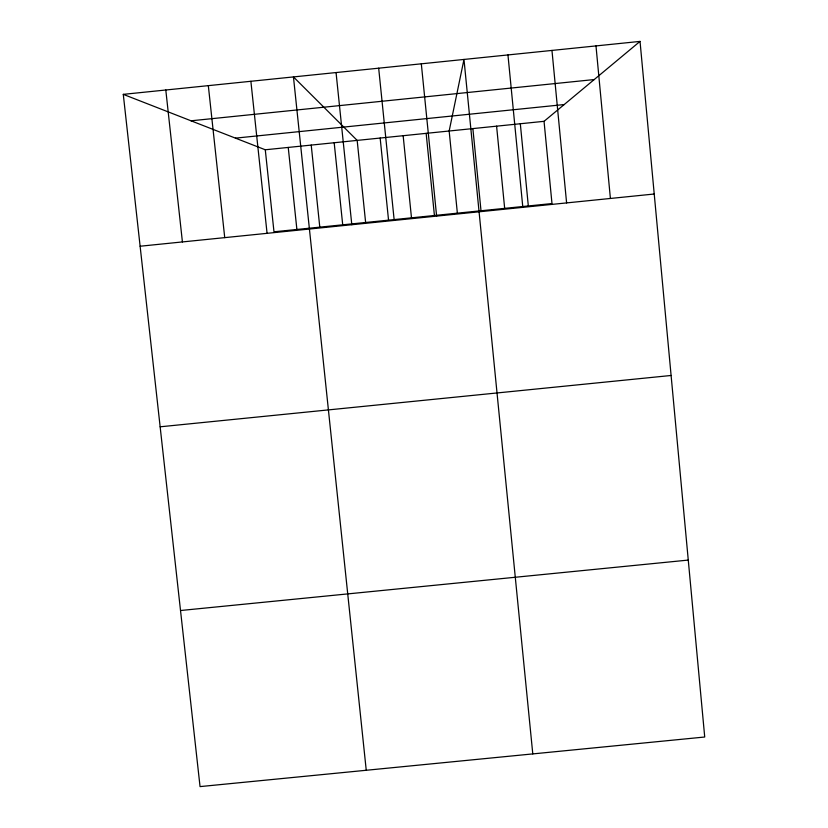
<?xml version="1.0" encoding="UTF-8"?>
<svg xmlns="http://www.w3.org/2000/svg" width="828" height="828" viewBox="0 0 828 828"><rect width="100%" height="100%" fill="white"/><g stroke="black" fill="none" stroke-linecap="round" stroke-linejoin="round"><path stroke-width="1.24" d="M123.279 94.361L265.281 149.775L544.048 121.323L640.034 41.4L704.721 737.013L200.045 786.6L123.279 94.361L640.034 41.4M191.03 120.805L594.204 79.56M235.452 138.141L564.189 104.556M140.129 246.226L654.223 194.011M160.146 426.803L671.104 375.477M180.525 610.515L688.265 560.08M165.797 90.004L182.419 241.931M208.325 85.646L224.73 237.636M265.281 149.775L273.985 231.799L551.986 203.553L544.048 121.323M250.884 81.289L267.071 233.33M311.214 145.086L319.794 227.141M366.245 770.268L293.454 76.921L357.168 140.398L365.624 222.484M288.237 147.436L296.89 229.47M380.155 138.048L388.549 220.155M336.054 72.553L351.807 224.73M334.181 142.747L342.709 224.812M421.317 63.818L436.625 216.118M426.151 133.36L434.421 215.497M403.153 135.709L411.485 217.826M378.675 68.186L394.211 220.424M472.871 128.588L481.006 210.767M532.787 753.904L463.98 59.44L449.159 131.01L457.366 213.169M520.315 123.745L528.326 205.965M507.957 54.938L522.83 207.362M496.593 126.166L504.666 208.366M551.965 50.425L566.6 202.912M595.984 45.913L610.402 198.461"/></g></svg>
